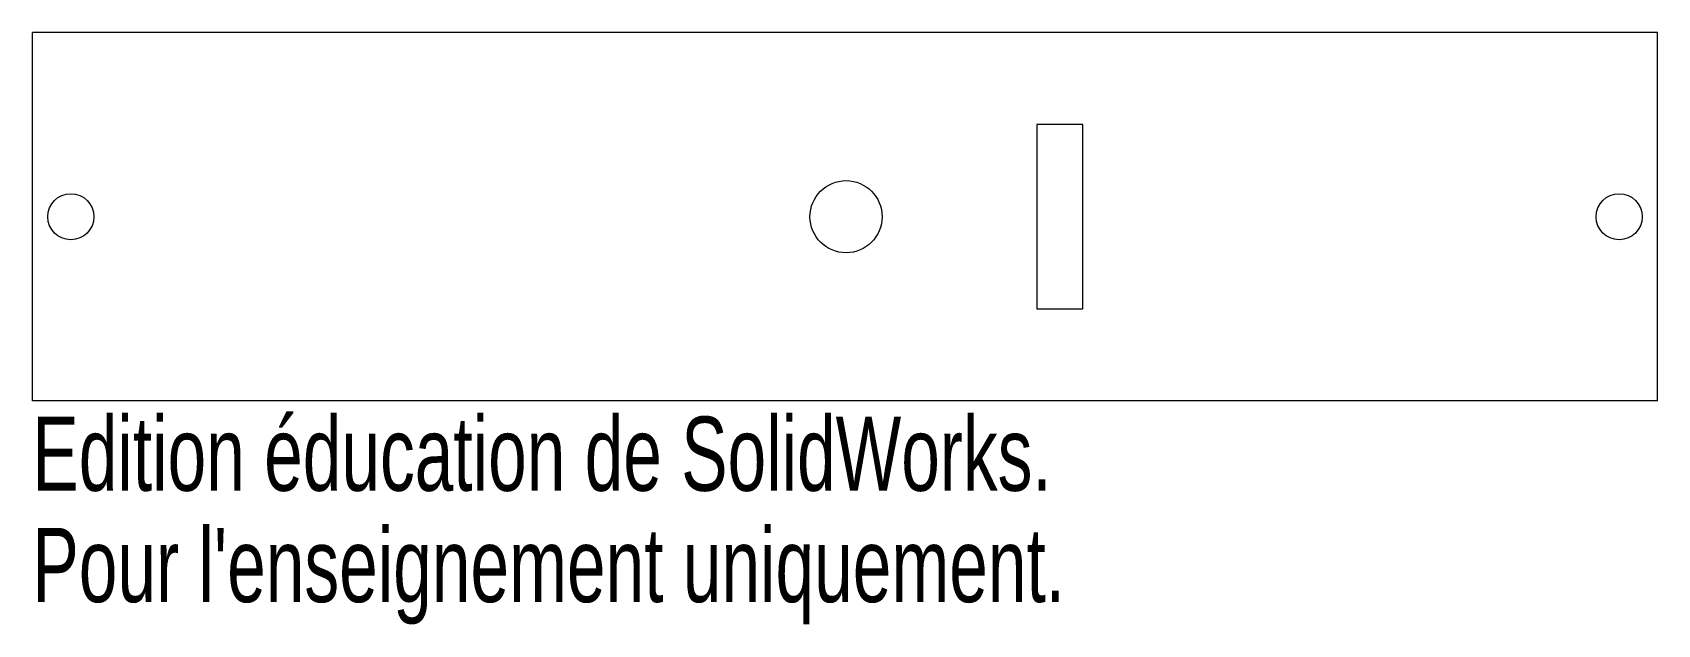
# Model space of a CAD drawing. Header units: millimetres. Extents: x -38 to 68, y -39 to 0.
import ezdxf

# ---------------------------------------------------------------- set-up
doc = ezdxf.new("R2010")
doc.units = ezdxf.units.MM
doc.styles.add('SLDTEXTSTYLE0', font='TXT', dxfattribs={"width": 0.7})

msp = doc.modelspace()

# ---------------------------------------------------------------- linework, layer by layer
at = {"color": 7, "linetype": 'Continuous', "lineweight": 15}
for p, q in [((-38.11, -24), (-38.11, 0)), ((67.75, 0), (-38.11, 0)), ((67.75, -24), (67.75, 0)), ((30.32, -6), (27.32, -6)), ((27.32, -6), (27.32, -18)), ((30.32, -18), (30.32, -6)), ((27.32, -18), (30.32, -18)), ((67.75, -24), (-38.11, -24))]:
    msp.add_line(p, q, dxfattribs=at)
for centre, radius in [((-35.61, -12), 1.5), ((14.89, -12), 2.35), ((65.25, -12), 1.5)]:
    msp.add_circle(centre, radius, dxfattribs=at)

# ---------------------------------------------------------------- texts
at = {"color": 7, "linetype": 'Continuous', "char_height": 4.8336, "attachment_point": 1, "style": 'SLDTEXTSTYLE0'}
for s, insert in [('Edition éducation de SolidWorks.', (-38.11, -25.02)), ("Pour l'enseignement uniquement.", (-38.11, -32.27))]:
    msp.add_mtext(s, dxfattribs=dict(at, insert=insert))

doc.saveas('drawing.dxf')
